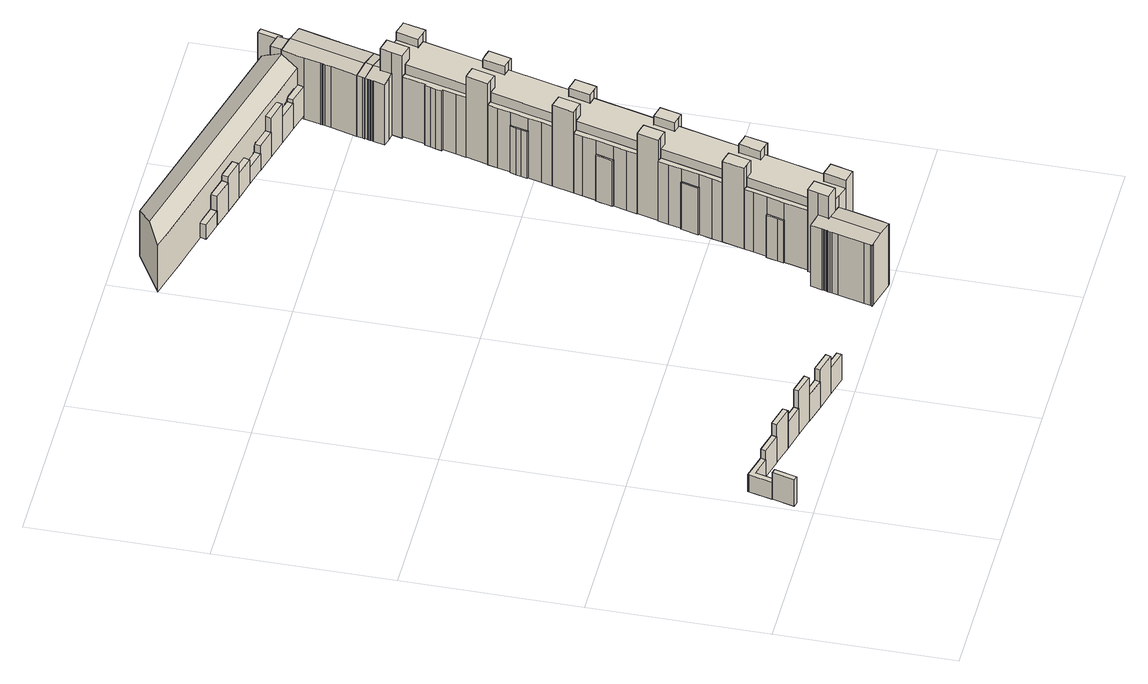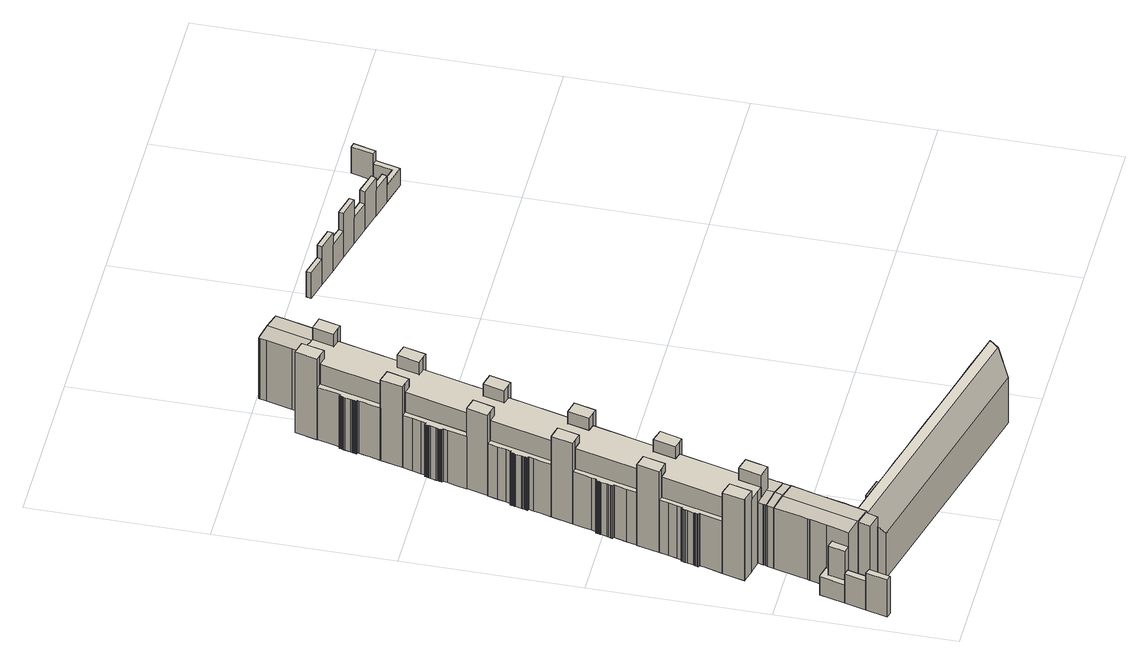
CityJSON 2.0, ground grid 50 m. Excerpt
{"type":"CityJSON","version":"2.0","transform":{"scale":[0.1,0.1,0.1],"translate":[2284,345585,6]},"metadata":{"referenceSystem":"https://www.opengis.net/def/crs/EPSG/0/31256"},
"CityObjects":{
"building1":{"type":"Building","attributes":{"name":"207428"},"children":["building1-1","building1-2","building1-3","building1-4","building1-5","building1-6","building1-7","building1-8","building1-9","building1-10","building1-11","building1-12","building1-13","building1-14","building1-15","building1-16","building1-17","building1-18","building1-19","building1-20","building1-21","building1-22","building1-23","building1-24","building1-25","building1-26","building1-27","building1-28","building1-29","building1-30","building1-31","building1-32","building1-33","building1-34","building1-35","building1-36","building1-37","building1-38","building1-39","building1-40","building1-41","building1-42","building1-43","building1-44","building1-45","building1-46","building1-47","building1-48","building1-49","building1-50","building1-51","building1-52","building1-53","building1-54","building1-55"]},
"building1-1":{"type":"BuildingPart","attributes":{"measuredHeight":9.04,"roofType":"FLACHDACH","HoeheDach":"17","NiedrigsteTraufeDesGebaeudes":"17","Blattnummer":"104090","HoeheGrund":"8"},"parents":["building1"],"geometry":[{"type":"Solid","lod":"2","boundaries":[[[[0,1,2,3]],[[4,5,6,7]],[[7,6,1,0]],[[6,5,2,1]],[[5,4,3,2]],[[4,7,0,3]]]]}]},
"building1-2":{"type":"BuildingPart","attributes":{"measuredHeight":5.75,"roofType":"FLACHDACH","HoeheDach":"13","NiedrigsteTraufeDesGebaeudes":"13","Blattnummer":"104090","HoeheGrund":"8"},"parents":["building1"],"geometry":[{"type":"Solid","lod":"2","boundaries":[[[[8,9,10,11,12,13,14,15]],[[16,17,18,19,20,21,22,23]],[[23,22,9,8]],[[22,21,10,9]],[[21,20,11,10]],[[20,19,12,11]],[[19,18,13,12]],[[18,17,14,13]],[[17,16,15,14]],[[16,23,8,15]]]]}]},
"building1-3":{"type":"BuildingPart","attributes":{"measuredHeight":8.91,"roofType":"FLACHDACH","HoeheDach":"16","NiedrigsteTraufeDesGebaeudes":"16","Blattnummer":"104090","HoeheGrund":"7"},"parents":["building1"],"geometry":[{"type":"Solid","lod":"2","boundaries":[[[[24,25,14,26]],[[25,27,13,14]],[[27,28,29,13]],[[28,24,26,29]],[[26,14,13,29]],[[28,27,25,24]]]]}]},
"building1-4":{"type":"BuildingPart","attributes":{"measuredHeight":12.9,"roofType":"FLACHDACH","HoeheDach":"20","NiedrigsteTraufeDesGebaeudes":"20","Blattnummer":"104090","HoeheGrund":"8"},"parents":["building1"],"geometry":[{"type":"Solid","lod":"2","boundaries":[[[[30,31,32,33]],[[34,35,36,37]],[[37,36,31,30]],[[36,35,32,31]],[[35,34,33,32]],[[34,37,30,33]]]]}]},
"building1-5":{"type":"BuildingPart","attributes":{"measuredHeight":8.8,"roofType":"FLACHDACH","HoeheDach":"16","NiedrigsteTraufeDesGebaeudes":"16","Blattnummer":"104090","HoeheGrund":"8"},"parents":["building1"],"geometry":[{"type":"Solid","lod":"2","boundaries":[[[[38,39,33,32]],[[40,41,42,43]],[[43,42,39,38]],[[42,41,33,39]],[[41,40,32,33]],[[40,43,38,32]]]]}]},
"building1-6":{"type":"BuildingPart","attributes":{"measuredHeight":14.88,"roofType":"FLACHDACH","HoeheDach":"22","NiedrigsteTraufeDesGebaeudes":"22","Blattnummer":"104090","HoeheGrund":"8"},"parents":["building1"],"geometry":[{"type":"Solid","lod":"2","boundaries":[[[[44,39,38,45]],[[46,47,48,49]],[[49,48,39,44]],[[48,47,38,39]],[[47,46,45,38]],[[46,49,44,45]]]]}]},
"building1-7":{"type":"BuildingPart","attributes":{"measuredHeight":8.87,"roofType":"FLACHDACH","HoeheDach":"16","NiedrigsteTraufeDesGebaeudes":"16","Blattnummer":"104090","HoeheGrund":"8"},"parents":["building1"],"geometry":[{"type":"Solid","lod":"2","boundaries":[[[[50,51,52,53]],[[54,55,56,57]],[[57,56,51,50]],[[56,55,52,51]],[[55,54,53,52]],[[54,57,50,53]]]]}]},
"building1-8":{"type":"BuildingPart","attributes":{"measuredHeight":12.86,"roofType":"FLACHDACH","HoeheDach":"20","NiedrigsteTraufeDesGebaeudes":"20","Blattnummer":"104090","HoeheGrund":"8"},"parents":["building1"],"geometry":[{"type":"Solid","lod":"2","boundaries":[[[[50,53,58,59]],[[60,61,62,63]],[[63,62,53,50]],[[62,61,58,53]],[[61,60,59,58]],[[60,63,50,59]]]]}]},
"building1-9":{"type":"BuildingPart","attributes":{"measuredHeight":8.69,"roofType":"FLACHDACH","HoeheDach":"16","NiedrigsteTraufeDesGebaeudes":"16","Blattnummer":"104090","HoeheGrund":"7"},"parents":["building1"],"geometry":[{"type":"Solid","lod":"2","boundaries":[[[[64,59,58,65]],[[66,67,68,69]],[[69,68,59,64]],[[68,67,58,59]],[[67,66,65,58]],[[66,69,64,65]]]]}]},
"building1-10":{"type":"BuildingPart","attributes":{"measuredHeight":21.13,"roofType":"SATTELDACH","HoeheDach":"28","NiedrigsteTraufeDesGebaeudes":"27","Blattnummer":"104091","HoeheGrund":"7"},"parents":["building1"],"geometry":[{"type":"Solid","lod":"2","boundaries":[[[[70,71,72,73,74,75,76,77,78,79,80,81,82,83,84,85,86,87,88]],[[89,90,91,92,93,94,95,96,97,98,99,72,71]],[[100,88,87,101]],[[101,87,86,102]],[[102,86,85,103]],[[103,85,84,104]],[[104,84,83,105]],[[105,83,82,106]],[[106,82,81,107]],[[107,81,80,108]],[[108,80,79,109]],[[109,79,78,110]],[[110,78,77,111]],[[111,77,76,112]],[[112,76,75,113]],[[113,75,74,114]],[[114,74,73,115]],[[116,70,88,100]],[[117,99,98,118]],[[118,98,97,119]],[[119,97,96,120]],[[120,96,95,121]],[[121,95,94,122]],[[122,94,93,123]],[[123,93,92,124]],[[124,92,91,125]],[[125,91,90,126]],[[126,90,89,127]],[[128,127,89,71,70,116]],[[72,99,117,129,115,73]],[[119,120,121,122,123,124,125,126,127,128,116,100,101,102,103,104,105,106,107,108,109,110,111,112,113,114,115,129,117,118]]]]}]},
"building1-11":{"type":"BuildingPart","attributes":{"measuredHeight":28.03,"roofType":"FLACHDACH","HoeheDach":"35","NiedrigsteTraufeDesGebaeudes":"35","Blattnummer":"104091","HoeheGrund":"7"},"parents":["building1"],"geometry":[{"type":"Solid","lod":"2","boundaries":[[[[130,131,132,133,134,135]],[[136,137,138,139,140,141]],[[136,135,134,137]],[[137,134,133,138]],[[138,133,132,139]],[[139,132,131,140]],[[140,131,130,141]],[[141,130,135,136]]]]}]},
"building1-12":{"type":"BuildingPart","attributes":{"measuredHeight":14.43,"roofType":"FLACHDACH","HoeheDach":"22","NiedrigsteTraufeDesGebaeudes":"22","Blattnummer":"104091","HoeheGrund":"8"},"parents":["building1"],"geometry":[{"type":"Solid","lod":"2","boundaries":[[[[142,143,144,145,146,147]],[[148,149,150,151,152,153]],[[148,147,146,149]],[[151,144,143,152]],[[152,143,142,153]],[[153,142,147,148]],[[146,145,144,151,150,149]]]]}]},
"building1-13":{"type":"BuildingPart","attributes":{"measuredHeight":20.36,"roofType":"FLACHDACH","HoeheDach":"28","NiedrigsteTraufeDesGebaeudes":"28","Blattnummer":"104091","HoeheGrund":"8"},"parents":["building1"],"geometry":[{"type":"Solid","lod":"2","boundaries":[[[[154,155,156,157,158,159,160]],[[161,162,163,164,165,166,167]],[[161,160,159,162]],[[162,159,158,163]],[[163,158,157,164]],[[164,157,156,165]],[[165,156,155,166]],[[166,155,154,167]],[[167,154,160,161]]]]}]},
"building1-14":{"type":"BuildingPart","attributes":{"measuredHeight":27.5,"roofType":"FLACHDACH","HoeheDach":"34","NiedrigsteTraufeDesGebaeudes":"34","Blattnummer":"104091","HoeheGrund":"6"},"parents":["building1"],"geometry":[{"type":"Solid","lod":"2","boundaries":[[[[168,169,170,171,172]],[[173,174,175,176,177]],[[173,172,171,174]],[[174,171,170,175]],[[175,170,169,176]],[[176,169,168,177]],[[177,168,172,173]]]]}]},
"building1-15":{"type":"BuildingPart","attributes":{"measuredHeight":27.52,"roofType":"FLACHDACH","HoeheDach":"35","NiedrigsteTraufeDesGebaeudes":"35","Blattnummer":"104091","HoeheGrund":"8"},"parents":["building1"],"geometry":[{"type":"Solid","lod":"2","boundaries":[[[[178,179,180,181,182,183]],[[165,184,185,186,187,166]],[[165,183,182,184]],[[184,182,181,185]],[[185,181,180,186]],[[186,180,179,187]],[[187,179,178,166]],[[166,178,183,165]]]]}]},
"building1-16":{"type":"BuildingPart","attributes":{"measuredHeight":17.92,"roofType":"FLACHDACH","HoeheDach":"24","NiedrigsteTraufeDesGebaeudes":"24","Blattnummer":"104091","HoeheGrund":"6"},"parents":["building1"],"geometry":[{"type":"Solid","lod":"2","boundaries":[[[[188,189,190,191,192,193,194,195,196,197,198,199,200,201,202,203,204,205,206,207,208,209,210,211,212]],[[213,214,215,216,217,218,219,220,221,222,223,224,225,226,227,228,229,230,231,232,233,234,235,236,237]],[[213,212,211,214]],[[214,211,210,215]],[[218,207,206,219]],[[219,206,205,220]],[[220,205,204,221]],[[221,204,203,222]],[[222,203,202,223]],[[223,202,201,224]],[[224,201,200,225]],[[225,200,199,226]],[[226,199,198,227]],[[227,198,197,228]],[[228,197,196,229]],[[229,196,195,230]],[[230,195,194,231]],[[231,194,193,232]],[[232,193,192,233]],[[233,192,191,234]],[[234,191,190,235]],[[237,188,212,213]],[[218,217,216,215,210,209,208,207]],[[237,236,235,190,189,188]]]]}]},
"building1-17":{"type":"BuildingPart","attributes":{"measuredHeight":15.85,"roofType":"FLACHDACH","HoeheDach":"24","NiedrigsteTraufeDesGebaeudes":"24","Blattnummer":"104091","HoeheGrund":"8"},"parents":["building1"],"geometry":[{"type":"Solid","lod":"2","boundaries":[[[[238,239,240,241]],[[242,243,244,245]],[[240,246,247,243,242,248,249,241]],[[238,245,244,239]],[[238,241,249,248,242,245]],[[239,244,243,247,246,240]]]]}]},
"building1-18":{"type":"BuildingPart","attributes":{"measuredHeight":20.37,"roofType":"FLACHDACH","HoeheDach":"28","NiedrigsteTraufeDesGebaeudes":"28","Blattnummer":"104091","HoeheGrund":"8"},"parents":["building1"],"geometry":[{"type":"Solid","lod":"2","boundaries":[[[[250,251,252,253,254,255,256,257]],[[258,259,260,261,262,263,264,265]],[[258,257,256,259]],[[259,256,255,260]],[[260,255,254,261]],[[261,254,253,262]],[[262,253,252,263]],[[263,252,251,264]],[[264,251,250,265]],[[265,250,257,258]]]]}]},
"building1-19":{"type":"BuildingPart","attributes":{"measuredHeight":27.45,"roofType":"FLACHDACH","HoeheDach":"34","NiedrigsteTraufeDesGebaeudes":"34","Blattnummer":"104091","HoeheGrund":"6"},"parents":["building1"],"geometry":[{"type":"Solid","lod":"2","boundaries":[[[[266,267,268,269,270,271]],[[272,273,274,275,215,214]],[[272,271,270,273]],[[273,270,269,274]],[[274,269,268,275]],[[275,268,267,215]],[[215,267,266,214]],[[214,266,271,272]]]]}]},
"building1-20":{"type":"BuildingPart","attributes":{"measuredHeight":27.38,"roofType":"FLACHDACH","HoeheDach":"35","NiedrigsteTraufeDesGebaeudes":"35","Blattnummer":"104091","HoeheGrund":"8"},"parents":["building1"],"geometry":[{"type":"Solid","lod":"2","boundaries":[[[[276,277,278,279,280,281]],[[282,283,284,285,286,287]],[[282,281,280,283]],[[283,280,279,284]],[[284,279,278,285]],[[285,278,277,286]],[[286,277,276,287]],[[287,276,281,282]]]]}]},
"building1-21":{"type":"BuildingPart","attributes":{"measuredHeight":4.95,"roofType":"FLACHDACH","HoeheDach":"13","NiedrigsteTraufeDesGebaeudes":"13","Blattnummer":"104091","HoeheGrund":"8"},"parents":["building1"],"geometry":[{"type":"Solid","lod":"2","boundaries":[[[[288,289,290,291]],[[291,290,292,293]],[[290,289,294,292]],[[293,295,288,291]],[[293,292,294,295]],[[295,294,289,288]]]]}]},
"building1-22":{"type":"BuildingPart","attributes":{"measuredHeight":17.93,"roofType":"FLACHDACH","HoeheDach":"24","NiedrigsteTraufeDesGebaeudes":"24","Blattnummer":"104091","HoeheGrund":"6"},"parents":["building1"],"geometry":[{"type":"Solid","lod":"2","boundaries":[[[[296,297,298,299]],[[299,298,300,301]],[[301,300,302,303]],[[303,302,304,275]],[[275,304,305,274]],[[306,307,308,309,310,311]],[[304,302,300,298,297,312,313,314,315,316,317,318,319,320,321,322,323,324,325,326,327,311,310,309,328,305]],[[274,329,308,307,306,330,331,332,333,334,335,336,337,338,339,340,341,342,343,344,345,296,299,301,303,275]],[[274,305,328,329]],[[329,328,309,308]],[[306,311,327,330]],[[330,327,326,331]],[[331,326,325,332]],[[332,325,324,333]],[[333,324,323,334]],[[334,323,322,335]],[[335,322,321,336]],[[336,321,320,337]],[[337,320,319,338]],[[338,319,318,339]],[[339,318,317,340]],[[340,317,316,341]],[[341,316,315,342]],[[342,315,314,343]],[[343,314,313,344]],[[344,313,312,345]],[[345,312,297,296]]]]}]},
"building1-23":{"type":"BuildingPart","attributes":{"measuredHeight":15.6,"roofType":"FLACHDACH","HoeheDach":"23","NiedrigsteTraufeDesGebaeudes":"23","Blattnummer":"104091","HoeheGrund":"8"},"parents":["building1"],"geometry":[{"type":"Solid","lod":"2","boundaries":[[[[346,347,348,349,350,351]],[[352,353,354,355,356,357]],[[355,348,347,356]],[[356,347,346,357]],[[357,346,351,352]],[[351,350,349,348,355,354,353,352]]]]}]},
"building1-24":{"type":"BuildingPart","attributes":{"measuredHeight":20.38,"roofType":"FLACHDACH","HoeheDach":"28","NiedrigsteTraufeDesGebaeudes":"28","Blattnummer":"104091","HoeheGrund":"8"},"parents":["building1"],"geometry":[{"type":"Solid","lod":"2","boundaries":[[[[358,359,360,361,362,363,364,365]],[[366,367,368,369,370,371,372,373]],[[366,365,364,367]],[[367,364,363,368]],[[368,363,362,369]],[[369,362,361,370]],[[370,361,360,371]],[[371,360,359,372]],[[372,359,358,373]],[[373,358,365,366]]]]}]},
"building1-25":{"type":"BuildingPart","attributes":{"measuredHeight":9.84,"roofType":"FLACHDACH","HoeheDach":"17","NiedrigsteTraufeDesGebaeudes":"17","Blattnummer":"104091","HoeheGrund":"8"},"parents":["building1"],"geometry":[{"type":"Solid","lod":"2","boundaries":[[[[374,375,376,377]],[[378,379,380,381]],[[381,380,375,374]],[[380,379,376,375]],[[379,378,377,376]],[[378,381,374,377]]]]}]},
"building1-26":{"type":"BuildingPart","attributes":{"measuredHeight":27.44,"roofType":"FLACHDACH","HoeheDach":"34","NiedrigsteTraufeDesGebaeudes":"34","Blattnummer":"104091","HoeheGrund":"6"},"parents":["building1"],"geometry":[{"type":"Solid","lod":"2","boundaries":[[[[382,383,384,385,386,387]],[[388,389,390,391,392,393]],[[388,387,386,389]],[[389,386,385,390]],[[390,385,384,391]],[[391,384,383,392]],[[392,383,382,393]],[[393,382,387,388]]]]}]},
"building1-27":{"type":"BuildingPart","attributes":{"measuredHeight":24.66,"roofType":"FLACHDACH","HoeheDach":"31","NiedrigsteTraufeDesGebaeudes":"31","Blattnummer":"104091","HoeheGrund":"6"},"parents":["building1"],"geometry":[{"type":"Solid","lod":"2","boundaries":[[[[394,395,390,396]],[[395,397,389,390]],[[397,398,388,389]],[[398,399,393,388]],[[400,401,402,403,404,405,406,407,408,409,396,390,389,388,393,410,411,412,413,414,415,416,417,418,419,420,421,422,423,424,425,426,427,428,429,430,431,432,433,434,435,436,437,438,439,440,441]],[[442,443,444,445,446,447,448,449,450,451,452,453,454,455,456,457,458,459,460,461,462,463,464,465,466,467,468,469,470,471,472,473,399,398,397,395,394,474,475,476,477,478,479,480,481,482,483]],[[483,482,401,400]],[[482,481,402,401]],[[481,480,403,402]],[[480,479,404,403]],[[479,478,405,404]],[[478,477,406,405]],[[477,476,407,406]],[[476,475,408,407]],[[475,474,409,408]],[[474,394,396,409]],[[399,473,410,393]],[[473,472,411,410]],[[472,471,412,411]],[[471,470,413,412]],[[470,469,414,413]],[[469,468,415,414]],[[468,467,416,415]],[[467,466,417,416]],[[466,465,418,417]],[[465,464,419,418]],[[464,463,420,419]],[[463,462,421,420]],[[462,461,422,421]],[[461,460,423,422]],[[460,459,424,423]],[[459,458,425,424]],[[458,457,426,425]],[[457,456,427,426]],[[456,455,428,427]],[[455,454,429,428]],[[454,453,430,429]],[[453,452,431,430]],[[452,451,432,431]],[[451,450,433,432]],[[450,449,434,433]],[[449,448,435,434]],[[448,447,436,435]],[[447,446,437,436]],[[446,445,438,437]],[[445,444,439,438]],[[444,443,440,439]],[[443,442,441,440]],[[442,483,400,441]]]]}]},
"building1-28":{"type":"BuildingPart","attributes":{"measuredHeight":11.79,"roofType":"FLACHDACH","HoeheDach":"19","NiedrigsteTraufeDesGebaeudes":"19","Blattnummer":"104091","HoeheGrund":"8"},"parents":["building1"],"geometry":[{"type":"Solid","lod":"2","boundaries":[[[[484,485,486,487]],[[375,374,488,489]],[[375,487,486,374]],[[374,486,485,488]],[[488,485,484,489]],[[489,484,487,375]]]]}]},
"building1-29":{"type":"BuildingPart","attributes":{"measuredHeight":27.54,"roofType":"FLACHDACH","HoeheDach":"35","NiedrigsteTraufeDesGebaeudes":"35","Blattnummer":"104091","HoeheGrund":"8"},"parents":["building1"],"geometry":[{"type":"Solid","lod":"2","boundaries":[[[[490,491,492,493,494,495]],[[371,496,497,498,499,372]],[[371,495,494,496]],[[496,494,493,497]],[[497,493,492,498]],[[498,492,491,499]],[[499,491,490,372]],[[372,490,495,371]]]]}]},
"building1-30":{"type":"BuildingPart","attributes":{"measuredHeight":18.66,"roofType":"SATTELDACH","HoeheDach":"26","NiedrigsteTraufeDesGebaeudes":"23","Blattnummer":"104091","HoeheGrund":"7"},"parents":["building1"],"geometry":[{"type":"Solid","lod":"2","boundaries":[[[[500,501,502,503,504,505,506,507,508,509,510,511,512,513,514,515]],[[513,516,517,518,519,520,521,514]],[[522,521,520,523]],[[523,520,519,524]],[[524,519,518,525]],[[525,518,517,526]],[[526,517,516,527]],[[528,529,530,531,532,533,534,535,536,537,538,539,540,512,511,510,509,508,507,506,505,504,503,502,501,500,515,541]],[[512,540,542,527,516,513]],[[515,514,521,522,543,541]],[[524,525,526,527,542,540,539,538,537,536,535,534,533,532,531,530,529,528,541,543,522,523]]]]}]},
"building1-31":{"type":"BuildingPart","attributes":{"measuredHeight":17.89,"roofType":"FLACHDACH","HoeheDach":"24","NiedrigsteTraufeDesGebaeudes":"24","Blattnummer":"104091","HoeheGrund":"6"},"parents":["building1"],"geometry":[{"type":"Solid","lod":"2","boundaries":[[[[544,545,546,547,548,549,550,551,552,553,554,555,556,557,558,559,560,561,562,563,564,565,566,567,568,569]],[[570,571,572,573,574,575,576,577,578,579,580,581,582,583,584,585,586,587,588,589,590,591,592,593,594,595]],[[570,569,568,571]],[[571,568,567,572]],[[574,565,564,575]],[[575,564,563,576]],[[576,563,562,577]],[[577,562,561,578]],[[578,561,560,579]],[[579,560,559,580]],[[580,559,558,581]],[[581,558,557,582]],[[582,557,556,583]],[[583,556,555,584]],[[584,555,554,585]],[[585,554,553,586]],[[586,553,552,587]],[[587,552,551,588]],[[588,551,550,589]],[[589,550,549,590]],[[590,549,548,591]],[[591,548,547,592]],[[592,547,546,593]],[[593,546,545,594]],[[594,545,544,595]],[[595,544,569,570]],[[574,573,572,567,566,565]]]]}]},
"building1-32":{"type":"BuildingPart","attributes":{"measuredHeight":8.33,"roofType":"FLACHDACH","HoeheDach":"16","NiedrigsteTraufeDesGebaeudes":"16","Blattnummer":"104091","HoeheGrund":"8"},"parents":["building1"],"geometry":[{"type":"Solid","lod":"2","boundaries":[[[[596,597,598,599]],[[489,488,600,601]],[[489,599,598,488]],[[488,598,597,600]],[[600,597,596,601]],[[601,596,599,489]]]]}]},
"building1-33":{"type":"BuildingPart","attributes":{"measuredHeight":15.87,"roofType":"FLACHDACH","HoeheDach":"24","NiedrigsteTraufeDesGebaeudes":"24","Blattnummer":"104091","HoeheGrund":"8"},"parents":["building1"],"geometry":[{"type":"Solid","lod":"2","boundaries":[[[[602,603,604,605]],[[605,604,606,607]],[[607,606,608,609]],[[610,611,603,602]],[[610,612,613,614,615,611]],[[616,614,613,617,609,608]],[[612,610,602,605,607,609,617,613]],[[611,615,614,616,608,606,604,603]]]]}]},
"building1-34":{"type":"BuildingPart","attributes":{"measuredHeight":20.37,"roofType":"FLACHDACH","HoeheDach":"28","NiedrigsteTraufeDesGebaeudes":"28","Blattnummer":"104091","HoeheGrund":"8"},"parents":["building1"],"geometry":[{"type":"Solid","lod":"2","boundaries":[[[[618,619,620,621,622,623,624,625]],[[496,626,627,628,629,630,631,497]],[[496,625,624,626]],[[626,624,623,627]],[[627,623,622,628]],[[628,622,621,629]],[[629,621,620,630]],[[630,620,619,631]],[[631,619,618,497]],[[497,618,625,496]]]]}]},
"building1-35":{"type":"BuildingPart","attributes":{"measuredHeight":27.52,"roofType":"FLACHDACH","HoeheDach":"34","NiedrigsteTraufeDesGebaeudes":"34","Blattnummer":"104091","HoeheGrund":"6"},"parents":["building1"],"geometry":[{"type":"Solid","lod":"2","boundaries":[[[[632,633,634,635,636,637]],[[638,639,640,641,572,571]],[[638,637,636,639]],[[639,636,635,640]],[[640,635,634,641]],[[641,634,633,572]],[[572,633,632,571]],[[571,632,637,638]]]]}]},
"building1-36":{"type":"BuildingPart","attributes":{"measuredHeight":5.52,"roofType":"FLACHDACH","HoeheDach":"13","NiedrigsteTraufeDesGebaeudes":"13","Blattnummer":"104091","HoeheGrund":"8"},"parents":["building1"],"geometry":[{"type":"Solid","lod":"2","boundaries":[[[[642,643,644,645]],[[601,600,646,647]],[[601,645,644,600]],[[600,644,643,646]],[[646,643,642,647]],[[647,642,645,601]]]]}]},
"building1-37":{"type":"BuildingPart","attributes":{"measuredHeight":27.52,"roofType":"FLACHDACH","HoeheDach":"35","NiedrigsteTraufeDesGebaeudes":"35","Blattnummer":"104091","HoeheGrund":"8"},"parents":["building1"],"geometry":[{"type":"Solid","lod":"2","boundaries":[[[[648,649,650,651,652,653]],[[654,655,656,657,658,659]],[[654,653,652,655]],[[655,652,651,656]],[[656,651,650,657]],[[657,650,649,658]],[[658,649,648,659]],[[659,648,653,654]]]]}]},
"building1-38":{"type":"BuildingPart","attributes":{"measuredHeight":8.29,"roofType":"FLACHDACH","HoeheDach":"16","NiedrigsteTraufeDesGebaeudes":"16","Blattnummer":"104091","HoeheGrund":"8"},"parents":["building1"],"geometry":[{"type":"Solid","lod":"2","boundaries":[[[[660,661,662,663]],[[664,665,666,667]],[[664,663,662,665]],[[665,662,661,666]],[[666,661,660,667]],[[667,660,663,664]]]]}]},
"building1-39":{"type":"BuildingPart","attributes":{"measuredHeight":17.94,"roofType":"FLACHDACH","HoeheDach":"24","NiedrigsteTraufeDesGebaeudes":"24","Blattnummer":"104091","HoeheGrund":"6"},"parents":["building1"],"geometry":[{"type":"Solid","lod":"2","boundaries":[[[[668,669,670,671,672,673,674,675,676,677,678,679,680,681,682,683,684,685,686,687,688,689,690,691,692,693]],[[640,694,695,696,697,698,699,700,701,702,703,704,705,706,707,708,709,710,711,712,713,714,715,716,717,641]],[[640,693,692,694]],[[694,692,691,695]],[[695,691,690,696]],[[698,688,687,699]],[[699,687,686,700]],[[700,686,685,701]],[[701,685,684,702]],[[702,684,683,703]],[[705,681,680,706]],[[706,680,679,707]],[[707,679,678,708]],[[708,678,677,709]],[[709,677,676,710]],[[710,676,675,711]],[[711,675,674,712]],[[712,674,673,713]],[[713,673,672,714]],[[714,672,671,715]],[[715,671,670,716]],[[641,668,693,640]],[[641,717,716,670,669,668]],[[705,704,703,683,682,681]],[[698,697,696,690,689,688]]]]}]},
"building1-40":{"type":"BuildingPart","attributes":{"measuredHeight":20.38,"roofType":"FLACHDACH","HoeheDach":"28","NiedrigsteTraufeDesGebaeudes":"28","Blattnummer":"104091","HoeheGrund":"8"},"parents":["building1"],"geometry":[{"type":"Solid","lod":"2","boundaries":[[[[718,719,720,721,722,723,724,725,726,727,728]],[[729,730,731,732,733,734,735,736,737,738,739]],[[729,728,727,730]],[[730,727,726,731]],[[731,726,725,732]],[[732,725,724,733]],[[733,724,723,734]],[[734,723,722,735]],[[735,722,721,736]],[[736,721,720,737]],[[737,720,719,738]],[[738,719,718,739]],[[739,718,728,729]]]]}]},
"building1-41":{"type":"BuildingPart","attributes":{"measuredHeight":13.23,"roofType":"FLACHDACH","HoeheDach":"21","NiedrigsteTraufeDesGebaeudes":"21","Blattnummer":"104091","HoeheGrund":"8"},"parents":["building1"],"geometry":[{"type":"Solid","lod":"2","boundaries":[[[[740,741,667,742]],[[667,666,743,742]],[[740,744,745,741]],[[741,745,666,667]],[[745,744,743,666]],[[744,740,742,743]]]]}]},
"building1-42":{"type":"BuildingPart","attributes":{"measuredHeight":27.55,"roofType":"FLACHDACH","HoeheDach":"34","NiedrigsteTraufeDesGebaeudes":"34","Blattnummer":"104091","HoeheGrund":"6"},"parents":["building1"],"geometry":[{"type":"Solid","lod":"2","boundaries":[[[[746,747,748,749,750,751]],[[752,753,754,755,756,757]],[[752,751,750,753]],[[753,750,749,754]],[[754,749,748,755]],[[755,748,747,756]],[[756,747,746,757]],[[757,746,751,752]]]]}]},
"building1-43":{"type":"BuildingPart","attributes":{"measuredHeight":8.74,"roofType":"FLACHDACH","HoeheDach":"16","NiedrigsteTraufeDesGebaeudes":"16","Blattnummer":"104091","HoeheGrund":"8"},"parents":["building1"],"geometry":[{"type":"Solid","lod":"2","boundaries":[[[[758,759,743,742]],[[759,760,761,743]],[[761,762,742,743]],[[759,758,763,760]],[[760,763,762,761]],[[763,758,742,762]]]]}]},
"building1-44":{"type":"BuildingPart","attributes":{"measuredHeight":28.21,"roofType":"FLACHDACH","HoeheDach":"35","NiedrigsteTraufeDesGebaeudes":"35","Blattnummer":"104091","HoeheGrund":"7"},"parents":["building1"],"geometry":[{"type":"Solid","lod":"2","boundaries":[[[[764,765,766,767,768,769]],[[770,771,772,773,774,775]],[[770,769,768,771]],[[771,768,767,772]],[[772,767,766,773]],[[773,766,765,774]],[[775,774,765,764,769,770]]]]}]},
"building1-45":{"type":"BuildingPart","attributes":{"measuredHeight":21.35,"roofType":"SATTELDACH","HoeheDach":"28","NiedrigsteTraufeDesGebaeudes":"27","Blattnummer":"104091","HoeheGrund":"7"},"parents":["building1"],"geometry":[{"type":"Solid","lod":"2","boundaries":[[[[776,777,778,779,780,781,782,783,784,785,786,787,788,789,790]],[[791,792,793,794,795,796,780,779]],[[797,790,789,798]],[[798,789,788,799]],[[799,788,787,800]],[[800,787,786,801]],[[801,786,785,802]],[[802,785,784,803]],[[804,782,781,805]],[[806,778,777,807]],[[807,777,776,808]],[[808,776,790,797]],[[809,796,795,810]],[[810,795,794,811]],[[811,794,793,812]],[[812,793,792,813]],[[814,815,813,792,791,779,778,806]],[[780,796,809,816,805,781]],[[784,783,782,804,817,803]],[[811,812,813,815,814,806,807,808,797,798,799,800,801,802,803,817,804,805,816,809,810]]]]}]},
"building1-46":{"type":"BuildingPart","attributes":{"measuredHeight":21.41,"roofType":"SATTELDACH","HoeheDach":"28","NiedrigsteTraufeDesGebaeudes":"27","Blattnummer":"104091","HoeheGrund":"7"},"parents":["building1"],"geometry":[{"type":"Solid","lod":"2","boundaries":[[[[781,780,818,819,820,782]],[[796,795,821,822,818,780]],[[823,782,820,824]],[[824,820,819,825]],[[826,781,782,823]],[[827,822,821,828]],[[828,821,795,829]],[[829,795,796,830]],[[831,830,796,780,781,826]],[[818,822,827,832,825,819]],[[828,829,830,831,826,823,824,825,832,827]]]]}]},
"building1-47":{"type":"BuildingPart","attributes":{"measuredHeight":17.92,"roofType":"FLACHDACH","HoeheDach":"24","NiedrigsteTraufeDesGebaeudes":"24","Blattnummer":"104091","HoeheGrund":"6"},"parents":["building1"],"geometry":[{"type":"Solid","lod":"2","boundaries":[[[[833,834,835,836,837,838,839,840,841,842,843,844,845,846,847,848,849,850,851,852,853,854,855,856,857]],[[858,859,860,861,862,863,864,865,866,867,868,869,870,871,872,873,874,875,876,877,878,879,880,881,882]],[[858,857,856,859]],[[859,856,855,860]],[[862,853,852,863]],[[863,852,851,864]],[[864,851,850,865]],[[865,850,849,866]],[[866,849,848,867]],[[867,848,847,868]],[[868,847,846,869]],[[871,844,843,872]],[[874,841,840,875]],[[875,840,839,876]],[[876,839,838,877]],[[877,838,837,878]],[[878,837,836,879]],[[879,836,835,880]],[[880,835,834,881]],[[881,834,833,882]],[[882,833,857,858]],[[874,873,872,843,842,841]],[[871,870,869,846,845,844]],[[862,861,860,855,854,853]]]]}]},
"building1-48":{"type":"BuildingPart","attributes":{"measuredHeight":9.92,"roofType":"FLACHDACH","HoeheDach":"17","NiedrigsteTraufeDesGebaeudes":"17","Blattnummer":"104091","HoeheGrund":"8"},"parents":["building1"],"geometry":[{"type":"Solid","lod":"2","boundaries":[[[[761,883,884,762]],[[885,886,887,888]],[[888,887,883,761]],[[887,886,884,883]],[[886,885,762,884]],[[885,888,761,762]]]]}]},
"building1-49":{"type":"BuildingPart","attributes":{"measuredHeight":27.6,"roofType":"FLACHDACH","HoeheDach":"34","NiedrigsteTraufeDesGebaeudes":"34","Blattnummer":"104091","HoeheGrund":"6"},"parents":["building1"],"geometry":[{"type":"Solid","lod":"2","boundaries":[[[[889,890,891,892,893,894]],[[895,896,897,898,899,900]],[[895,894,893,896]],[[896,893,892,897]],[[897,892,891,898]],[[898,891,890,899]],[[899,890,889,900]],[[900,889,894,895]]]]}]},
"building1-50":{"type":"BuildingPart","attributes":{"measuredHeight":21.15,"roofType":"SATTELDACH","HoeheDach":"28","NiedrigsteTraufeDesGebaeudes":"27","Blattnummer":"104091","HoeheGrund":"6"},"parents":["building1"],"geometry":[{"type":"Solid","lod":"2","boundaries":[[[[901,902,903,904]],[[905,906,907,908]],[[908,907,909,910]],[[910,909,911,912]],[[913,914,915,916,917,918,919,920,921,922]],[[827,923,924,912,911,925,926,927]],[[905,928,917,916,929,906]],[[832,827,927,930,931,825]],[[932,933,922,921,934,935]],[[903,936,932,935,937,904]],[[930,915,914,913,922,933,932,936,903,902,938,939,940,931]],[[927,926,925,911,909,907,906,929,916,915,930]],[[825,931,940,941]],[[941,940,939,942]],[[942,939,938,943]],[[943,938,902,901]],[[928,905,908,910,912,924,923,827,832,825,941,942,943,901,904,937,935,934,921,920,919,918,917]]]]}]},
"building1-51":{"type":"BuildingPart","attributes":{"measuredHeight":20.13,"roofType":"PULTDACH","HoeheDach":"27","NiedrigsteTraufeDesGebaeudes":"27","Blattnummer":"104091","HoeheGrund":"7"},"parents":["building1"],"geometry":[{"type":"Solid","lod":"2","boundaries":[[[[944,945,946,947]],[[948,949,950,951]],[[948,947,946,949]],[[949,946,945,950]],[[950,945,944,951]],[[951,944,947,948]]]]}]},
"building1-52":{"type":"BuildingPart","attributes":{"measuredHeight":15.93,"roofType":"FLACHDACH","HoeheDach":"22","NiedrigsteTraufeDesGebaeudes":"22","Blattnummer":"104091","HoeheGrund":"7"},"parents":["building1"],"geometry":[{"type":"Solid","lod":"2","boundaries":[[[[952,953,954,955]],[[928,917,956,957]],[[928,955,954,917]],[[917,954,953,956]],[[956,953,952,957]],[[957,952,955,928]]]]}]},
"building1-53":{"type":"BuildingPart","attributes":{"measuredHeight":6.32,"roofType":"FLACHDACH","HoeheDach":"13","NiedrigsteTraufeDesGebaeudes":"13","Blattnummer":"104091","HoeheGrund":"6"},"parents":["building1"],"geometry":[{"type":"Solid","lod":"2","boundaries":[[[[958,959,960,961,962,963,964]],[[965,966,967,968,969,970,971]],[[971,970,959,958]],[[970,969,960,959]],[[969,968,961,960]],[[968,967,962,961]],[[967,966,963,962]],[[966,965,964,963]],[[965,971,958,964]]]]}]},
"building1-54":{"type":"BuildingPart","attributes":{"measuredHeight":10,"roofType":"FLACHDACH","HoeheDach":"16","NiedrigsteTraufeDesGebaeudes":"16","Blattnummer":"104091","HoeheGrund":"6"},"parents":["building1"],"geometry":[{"type":"Solid","lod":"2","boundaries":[[[[972,959,958,973]],[[974,975,976,977]],[[977,976,959,972]],[[976,975,958,959]],[[975,974,973,958]],[[974,977,972,973]]]]}]},
"building1-55":{"type":"BuildingPart","attributes":{"measuredHeight":12.63,"roofType":"FLACHDACH","HoeheDach":"19","NiedrigsteTraufeDesGebaeudes":"19","Blattnummer":"104091","HoeheGrund":"6"},"parents":["building1"],"geometry":[{"type":"Solid","lod":"2","boundaries":[[[[978,979,980,981]],[[973,982,983,972]],[[973,981,980,982]],[[982,980,979,983]],[[983,979,978,972]],[[972,978,981,973]]]]}]}
},
"vertices":[
[2,52,16],[18,114,16],[32,110,16],[16,48,16],[16,48,106],[32,110,106],[18,114,106],[2,52,106],
[32,110,15],[18,114,15],[34,179,15],[35,181,15],[35,183,15],[107,164,15],[103,150,15],[46,165,15],[46,165,73],[103,150,73],[107,164,73],[35,183,73],[35,181,73],[34,179,73],[18,114,73],[32,110,73],
[164,134,104],[103,150,104],[164,134,15],[107,164,104],[168,149,104],[168,149,15],
[164,134,16],[168,149,16],[230,133,16],[226,118,16],[226,118,145],[230,133,145],[168,149,145],[164,134,145],
[290,117,16],[287,103,16],[230,133,104],[226,118,104],[287,103,104],[290,117,104],
[345,88,16],[349,102,16],[349,102,164],[290,117,164],[287,103,164],[345,88,164],
[405,72,15],[345,88,15],[349,102,15],[409,87,15],[409,87,104],[349,102,104],[345,88,104],[405,72,104],
[469,71,15],[465,57,15],[465,57,144],[469,71,144],[409,87,144],[405,72,144],
[526,41,15],[530,55,15],[530,55,102],[469,71,102],[465,57,102],[526,41,102],
[850,29,212],[893,18,216],[931,162,216],[924,163,216],[932,194,216],[916,198,214],[891,205,212],[882,172,212],[881,168,212],[880,165,212],[879,161,212],[879,158,212],[877,154,212],[876,149,212],[875,144,212],[870,126,212],[851,53,212],[847,35,212],[845,30,212],[937,7,212],[941,6,212],[942,10,212],[947,28,212],[966,101,212],[971,119,212],[972,124,212],[973,129,212],[978,147,212],[979,149,212],[960,154,213],[845,30,5],[847,35,5],[851,53,5],[870,126,5],[875,144,5],[876,149,5],[877,154,5],[879,158,5],[879,161,5],[880,165,5],[881,168,5],[882,172,5],[891,205,5],[916,198,5],[932,194,5],[924,163,5],[850,29,5],[960,154,5],[979,149,5],[978,147,5],[973,129,5],[972,124,5],[971,119,5],[966,101,5],[947,28,5],[942,10,5],[941,6,5],[937,7,5],[893,18,5],[931,162,5],
[960,154,291],[976,214,291],[953,220,291],[939,223,291],[932,194,291],[924,163,291],[924,163,11],[932,194,11],[939,223,11],[953,220,11],[976,214,11],[960,154,11],
[956,289,161],[969,338,161],[964,339,161],[960,322,161],[956,307,161],[951,290,161],[951,290,17],[956,307,17],[960,322,17],[964,339,17],[969,338,17],[956,289,17],
[953,220,219],[999,399,219],[986,403,219],[979,376,219],[969,338,219],[956,289,219],[939,223,219],[939,223,16],[956,289,16],[969,338,16],[979,376,16],[986,403,16],[999,399,16],[953,220,16],
[1051,127,277],[1068,190,277],[1053,194,277],[1029,200,277],[1013,137,277],[1013,137,2],[1029,200,2],[1053,194,2],[1068,190,2],[1051,127,2],
[999,399,291],[1022,393,291],[1038,456,291],[1016,462,291],[1002,465,291],[986,403,291],[1002,465,16],[1016,462,16],[1038,456,16],[1022,393,16],
[1068,190,182],[1081,242,182],[1084,254,182],[1085,255,182],[1089,254,182],[1090,255,182],[1090,258,182],[1091,261,182],[1092,264,182],[1093,267,182],[1094,271,182],[1098,286,182],[1099,290,182],[1100,293,182],[1100,296,182],[1101,299,182],[1102,302,182],[1102,303,182],[1097,304,182],[1098,307,182],[1101,318,182],[1107,342,182],[1114,369,182],[1100,373,182],[1053,194,182],[1053,194,3],[1100,373,3],[1114,369,3],[1107,342,3],[1101,318,3],[1098,307,3],[1097,304,3],[1102,303,3],[1102,302,3],[1101,299,3],[1100,296,3],[1100,293,3],[1099,290,3],[1098,286,3],[1094,271,3],[1093,267,3],[1092,264,3],[1091,261,3],[1090,258,3],[1090,255,3],[1089,254,3],[1085,255,3],[1084,254,3],[1081,242,3],[1068,190,3],
[1019,531,17],[1019,531,176],[1014,532,176],[1014,532,17],[1027,581,17],[1027,581,176],[1032,580,176],[1032,580,17],[1019,549,176],[1023,565,176],[1023,565,17],[1019,549,17],
[1016,462,219],[1063,643,219],[1049,647,219],[1041,617,219],[1032,580,219],[1019,531,219],[1009,494,219],[1002,465,219],[1002,465,15],[1009,494,15],[1019,531,15],[1032,580,15],[1041,617,15],[1049,647,15],[1063,643,15],[1016,462,15],
[1100,373,278],[1114,369,278],[1130,432,278],[1116,435,278],[1094,441,278],[1078,379,278],[1078,379,3],[1094,441,3],[1116,435,3],[1130,432,3],
[1063,643,290],[1086,637,290],[1101,697,290],[1079,703,290],[1065,706,290],[1049,647,290],[1049,647,16],[1065,706,16],[1079,703,16],[1101,697,16],[1086,637,16],[1063,643,16],
[786,1783,17],[786,1783,66],[781,1765,66],[781,1765,17],[720,1781,66],[720,1781,17],[725,1799,66],[725,1799,17],
[1147,498,3],[1147,498,182],[1147,496,182],[1147,496,3],[1144,485,182],[1144,485,3],[1138,460,182],[1138,460,3],[1130,432,182],[1116,435,182],[1164,560,3],[1170,583,3],[1178,613,3],[1178,613,182],[1170,583,182],[1164,560,182],[1153,496,182],[1153,498,182],[1154,501,182],[1154,504,182],[1155,507,182],[1156,509,182],[1157,513,182],[1161,528,182],[1162,532,182],[1163,535,182],[1163,538,182],[1164,541,182],[1165,544,182],[1165,545,182],[1161,547,182],[1161,548,182],[1163,617,182],[1163,617,3],[1161,548,3],[1161,547,3],[1165,545,3],[1165,544,3],[1164,541,3],[1163,538,3],[1163,535,3],[1162,532,3],[1161,528,3],[1157,513,3],[1156,509,3],[1155,507,3],[1154,504,3],[1154,501,3],[1153,498,3],[1153,496,3],
[1082,773,173],[1095,822,173],[1090,823,173],[1086,807,173],[1082,791,173],[1077,775,173],[1077,775,17],[1082,791,17],[1086,807,17],[1090,823,17],[1095,822,17],[1082,773,17],
[1079,703,219],[1126,882,219],[1111,886,219],[1105,860,219],[1095,822,219],[1082,773,219],[1072,736,219],[1065,706,219],[1065,706,15],[1072,736,15],[1082,773,15],[1095,822,15],[1105,860,15],[1111,886,15],[1126,882,15],[1079,703,15],
[847,1767,16],[842,1749,16],[781,1765,16],[786,1783,16],[786,1783,115],[781,1765,115],[842,1749,115],[847,1767,115],
[1163,617,278],[1178,613,278],[1193,673,278],[1179,677,278],[1157,682,278],[1141,623,278],[1141,623,4],[1157,682,4],[1179,677,4],[1193,673,4],[1178,613,4],[1163,617,4],
[1226,857,250],[1179,677,250],[1226,857,4],[1157,682,250],[1141,623,250],[1163,617,250],[1343,1411,4],[1326,1348,4],[1352,1341,4],[1306,1162,4],[1283,1167,4],[1267,1105,4],[1289,1099,4],[1242,917,4],[1219,923,4],[1203,862,4],[1116,435,4],[1094,441,4],[1078,379,4],[1100,373,4],[1053,194,4],[1029,200,4],[1013,137,4],[978,147,4],[979,149,4],[960,154,4],[976,214,4],[953,220,4],[999,399,4],[1022,393,4],[1038,456,4],[1016,462,4],[1063,643,4],[1086,637,4],[1101,697,4],[1079,703,4],[1126,882,4],[1148,877,4],[1164,937,4],[1142,943,4],[1189,1125,4],[1210,1119,4],[1227,1182,4],[1205,1188,4],[1251,1367,4],[1274,1361,4],[1290,1424,4],[1309,1419,4],[1309,1419,250],[1290,1424,250],[1274,1361,250],[1251,1367,250],[1205,1188,250],[1227,1182,250],[1210,1119,250],[1189,1125,250],[1142,943,250],[1164,937,250],[1148,877,250],[1126,882,250],[1079,703,250],[1101,697,250],[1086,637,250],[1063,643,250],[1016,462,250],[1038,456,250],[1022,393,250],[999,399,250],[953,220,250],[976,214,250],[960,154,250],[979,149,250],[978,147,250],[1013,137,250],[1029,200,250],[1053,194,250],[1100,373,250],[1078,379,250],[1094,441,250],[1116,435,250],[1203,862,250],[1219,923,250],[1242,917,250],[1289,1099,250],[1267,1105,250],[1283,1167,250],[1306,1162,250],[1352,1341,250],[1326,1348,250],[1343,1411,250],
[901,1734,134],[906,1752,134],[847,1767,134],[842,1749,134],[906,1752,16],[901,1734,16],
[1126,882,291],[1148,877,291],[1164,937,291],[1142,943,291],[1127,947,291],[1111,886,291],[1127,947,15],[1142,943,15],[1164,937,15],[1148,877,15],
[543,1846,170],[604,1830,170],[666,1814,170],[725,1799,170],[786,1783,170],[847,1767,170],[906,1752,170],[968,1736,170],[1028,1720,170],[1088,1705,170],[1150,1689,170],[1209,1673,170],[1268,1658,170],[1281,1703,199],[549,1893,199],[492,1859,170],[1281,1704,198],[1286,1703,198],[1295,1737,179],[1297,1737,179],[1303,1761,165],[624,1937,165],[624,1937,12],[1303,1761,12],[1297,1737,12],[1295,1737,12],[1286,1703,12],[1281,1704,12],[543,1846,12],[604,1830,12],[666,1814,12],[725,1799,12],[786,1783,12],[847,1767,12],[906,1752,12],[968,1736,12],[1028,1720,12],[1088,1705,12],[1150,1689,12],[1209,1673,12],[1268,1658,12],[492,1859,12],[1281,1703,12],[549,1893,12],
[1193,673,182],[1201,702,182],[1207,726,182],[1210,737,182],[1210,739,182],[1216,738,182],[1216,739,182],[1217,742,182],[1217,745,182],[1218,748,182],[1219,751,182],[1220,754,182],[1224,770,182],[1225,774,182],[1225,777,182],[1226,780,182],[1227,783,182],[1228,786,182],[1228,787,182],[1223,788,182],[1224,790,182],[1227,802,182],[1233,826,182],[1240,853,182],[1226,857,182],[1179,677,182],[1179,677,3],[1226,857,3],[1240,853,3],[1233,826,3],[1227,802,3],[1224,790,3],[1223,788,3],[1228,787,3],[1228,786,3],[1227,783,3],[1226,780,3],[1225,777,3],[1225,774,3],[1224,770,3],[1220,754,3],[1219,751,3],[1218,748,3],[1217,745,3],[1217,742,3],[1216,739,3],[1216,738,3],[1210,739,3],[1210,737,3],[1207,726,3],[1201,702,3],[1193,673,3],
[963,1718,99],[968,1736,99],[906,1752,99],[901,1734,99],[968,1736,16],[963,1718,16],
[1140,1016,17],[1140,1016,176],[1144,1033,176],[1144,1033,17],[1148,1048,176],[1148,1048,17],[1153,1065,176],[1153,1065,17],[1145,1015,17],[1145,1015,176],[1157,1064,17],[1158,1064,17],[1158,1064,176],[1157,1064,176],[1156,1065,176],[1156,1065,17],
[1142,943,219],[1189,1125,219],[1174,1129,219],[1167,1101,219],[1158,1064,219],[1145,1015,219],[1135,977,219],[1127,947,219],[1135,977,15],[1145,1015,15],[1158,1064,15],[1167,1101,15],[1174,1129,15],[1189,1125,15],
[1226,857,278],[1240,853,278],[1256,914,278],[1242,917,278],[1219,923,278],[1203,862,278],[1203,862,3],[1219,923,3],[1242,917,3],[1256,914,3],
[1024,1702,71],[1028,1720,71],[968,1736,71],[963,1718,71],[1028,1720,16],[1024,1702,16],
[1189,1125,291],[1210,1119,291],[1227,1182,291],[1205,1188,291],[1191,1191,291],[1174,1129,291],[1174,1129,16],[1191,1191,16],[1205,1188,16],[1227,1182,16],[1210,1119,16],[1189,1125,16],
[1083,1687,98],[1088,1705,98],[1028,1720,98],[1024,1702,98],[1024,1702,15],[1028,1720,15],[1088,1705,15],[1083,1687,15],
[1256,914,182],[1264,944,182],[1270,967,182],[1273,979,182],[1273,981,182],[1278,980,182],[1278,981,182],[1279,984,182],[1280,987,182],[1280,990,182],[1281,993,182],[1282,996,182],[1286,1012,182],[1287,1016,182],[1288,1019,182],[1289,1022,182],[1289,1024,182],[1290,1027,182],[1291,1028,182],[1286,1030,182],[1286,1031,182],[1289,1043,182],[1296,1067,182],[1303,1095,182],[1289,1099,182],[1242,917,182],[1289,1099,3],[1303,1095,3],[1296,1067,3],[1289,1043,3],[1286,1031,3],[1286,1030,3],[1291,1028,3],[1290,1027,3],[1289,1024,3],[1289,1022,3],[1288,1019,3],[1287,1016,3],[1286,1012,3],[1282,996,3],[1281,993,3],[1280,990,3],[1280,987,3],[1279,984,3],[1278,981,3],[1278,980,3],[1273,981,3],[1273,979,3],[1270,967,3],[1264,944,3],
[1205,1188,219],[1251,1367,219],[1237,1371,219],[1220,1305,219],[1216,1307,219],[1211,1290,219],[1207,1275,219],[1203,1258,219],[1208,1257,219],[1198,1219,219],[1191,1191,219],[1191,1191,15],[1198,1219,15],[1208,1257,15],[1203,1258,15],[1207,1275,15],[1211,1290,15],[1216,1307,15],[1220,1305,15],[1237,1371,15],[1251,1367,15],[1205,1188,15],
[1145,1671,147],[1083,1687,147],[1145,1671,15],[1150,1689,15],[1150,1689,147],[1088,1705,147],
[1289,1099,278],[1303,1095,278],[1319,1158,278],[1306,1162,278],[1283,1167,278],[1267,1105,278],[1267,1105,2],[1283,1167,2],[1306,1162,2],[1319,1158,2],[1303,1095,2],[1289,1099,2],
[1145,1671,102],[1150,1689,102],[1209,1673,102],[1209,1673,15],[1205,1655,15],[1205,1655,102],
[1251,1367,291],[1274,1361,291],[1290,1424,291],[1253,1434,291],[1245,1401,291],[1237,1371,291],[1237,1371,9],[1245,1401,9],[1253,1434,9],[1290,1424,9],[1274,1361,9],[1251,1367,9],
[1229,1405,216],[1245,1401,218],[1253,1434,218],[1261,1432,219],[1266,1455,219],[1223,1466,212],[1218,1467,212],[1217,1462,212],[1216,1459,212],[1215,1456,212],[1214,1452,212],[1214,1449,212],[1213,1445,212],[1212,1442,212],[1204,1411,212],[1290,1424,215],[1309,1419,212],[1313,1435,212],[1313,1437,212],[1314,1442,212],[1310,1444,212],[1204,1411,6],[1212,1442,6],[1213,1445,6],[1214,1449,6],[1214,1452,6],[1215,1456,6],[1216,1459,6],[1218,1467,6],[1223,1466,6],[1253,1434,6],[1245,1401,6],[1229,1405,6],[1310,1444,6],[1314,1442,6],[1313,1437,6],[1313,1435,6],[1309,1419,6],[1261,1432,6],[1290,1424,6],[1266,1455,6],[1217,1462,6],
[1272,1478,219],[1224,1490,212],[1220,1473,212],[1316,1447,212],[1321,1465,212],[1218,1467,5],[1220,1473,5],[1224,1490,5],[1223,1466,5],[1321,1465,5],[1316,1447,5],[1314,1442,5],[1310,1444,5],[1266,1455,5],[1272,1478,5],
[1319,1158,182],[1326,1186,182],[1333,1210,182],[1336,1222,182],[1336,1224,182],[1341,1222,182],[1341,1223,182],[1342,1226,182],[1343,1229,182],[1344,1232,182],[1344,1235,182],[1345,1239,182],[1349,1254,182],[1350,1258,182],[1351,1261,182],[1352,1264,182],[1353,1267,182],[1353,1270,182],[1354,1271,182],[1349,1272,182],[1349,1274,182],[1352,1286,182],[1366,1337,182],[1352,1341,182],[1306,1162,182],[1306,1162,3],[1352,1341,3],[1366,1337,3],[1352,1286,3],[1349,1274,3],[1349,1272,3],[1354,1271,3],[1353,1270,3],[1353,1267,3],[1352,1264,3],[1351,1261,3],[1350,1258,3],[1349,1254,3],[1345,1239,3],[1344,1235,3],[1344,1232,3],[1343,1229,3],[1342,1226,3],[1341,1223,3],[1341,1222,3],[1336,1224,3],[1336,1222,3],[1333,1210,3],[1326,1186,3],[1319,1158,3],
[1268,1658,15],[1263,1640,15],[1205,1655,114],[1263,1640,114],[1268,1658,114],[1209,1673,114],
[1352,1341,278],[1366,1337,278],[1382,1401,278],[1380,1401,278],[1343,1411,278],[1326,1348,278],[1326,1348,2],[1343,1411,2],[1380,1401,2],[1382,1401,2],[1366,1337,2],[1352,1341,2],
[1251,1590,5],[1251,1590,213],[1251,1592,213],[1251,1592,5],[1359,1613,5],[1359,1613,213],[1347,1568,213],[1347,1568,5],[1347,1566,213],[1347,1566,5],[1345,1561,213],[1345,1561,5],[1286,1703,213],[1328,1692,216],[1329,1691,216],[1377,1678,213],[1377,1678,5],[1329,1691,5],[1328,1692,5],[1286,1703,5],[1281,1704,5],[1281,1704,213],[1339,1538,5],[1344,1556,5],[1344,1556,213],[1339,1538,213],[1321,1465,213],[1363,1630,5],[1363,1630,213],[1272,1478,216],[1224,1490,213],[1263,1640,213],[1268,1658,213],[1268,1658,5],[1263,1640,5],[1252,1594,213],[1252,1594,5],[1250,1585,213],[1248,1580,213],[1244,1563,213],[1244,1563,5],[1248,1580,5],[1250,1585,5],
[1328,1692,212],[1337,1726,210],[1295,1737,210],[1286,1703,212],[1286,1703,10],[1295,1737,10],[1337,1726,10],[1328,1692,10],
[1385,1624,165],[1397,1673,165],[1377,1678,165],[1363,1630,165],[1397,1673,5],[1385,1624,5],
[1399,1679,4],[1416,1675,4],[1397,1604,4],[1395,1604,4],[1359,1613,4],[1363,1630,4],[1385,1624,4],[1385,1624,67],[1363,1630,67],[1359,1613,67],[1395,1604,67],[1397,1604,67],[1416,1675,67],[1399,1679,67],
[1431,1735,4],[1415,1740,4],[1415,1740,104],[1399,1679,104],[1416,1675,104],[1431,1735,104],
[1431,1735,131],[1447,1796,131],[1431,1800,131],[1415,1740,131],[1431,1800,4],[1447,1796,4]
]}
